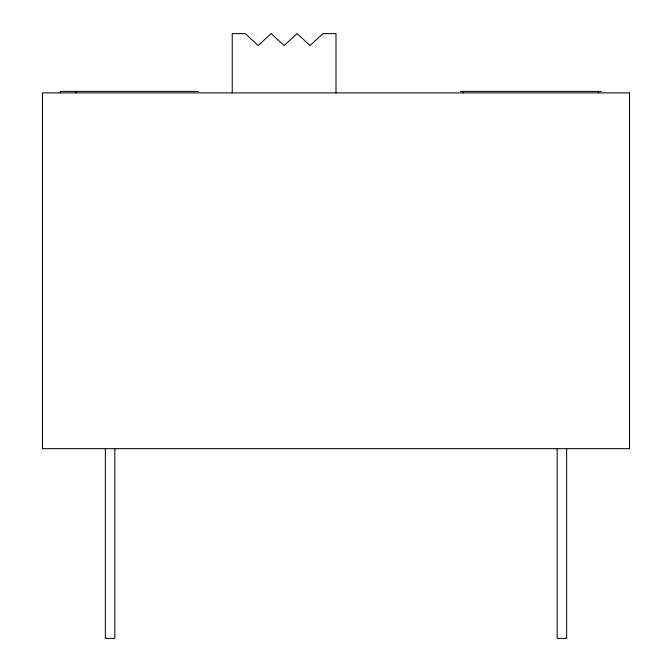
<?xml version="1.0" encoding="UTF-8"?>
<svg xmlns="http://www.w3.org/2000/svg" width="672" height="672" viewBox="0 0 672 672"><rect width="100%" height="100%" fill="white"/><g stroke="black" fill="none" stroke-linecap="round" stroke-linejoin="round"><path stroke-width="1.01" d="M198.408 91.409L60.278 91.409L60.278 92.896M460.32 91.409L601.264 91.409M598.45 91.409L598.45 92.896M566.656 448.661L566.656 638.4L557.164 638.4L557.164 448.661M463.142 91.409L463.142 92.896M336 92.971L336 33.6L323.03 33.6L310.061 45.528L297.091 33.6L284.122 45.528L271.144 33.6L258.174 45.528L245.204 33.6L232.235 33.6L232.235 92.896M114.836 448.661L114.836 638.4L105.344 638.4L105.344 448.661M75.818 91.409L75.818 92.896M629.504 92.896L42.496 92.896L42.496 448.661L629.504 448.661L629.504 92.896"/></g></svg>
